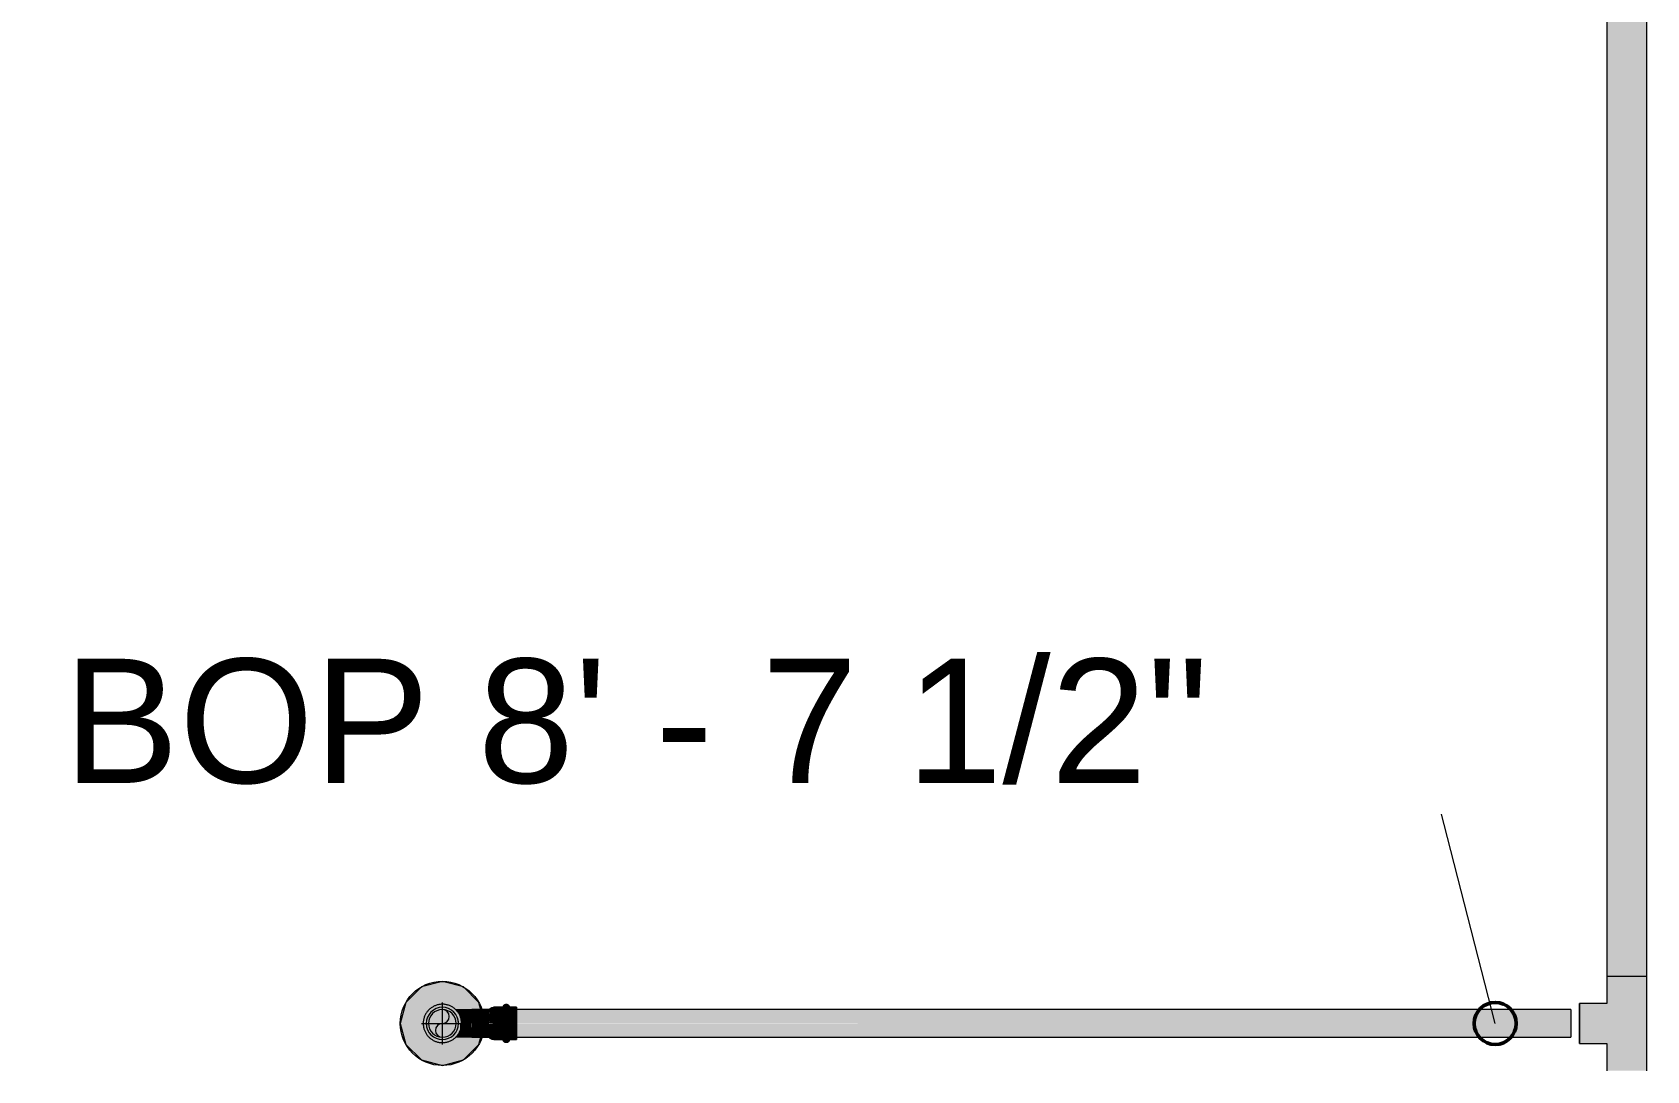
# Model space of a CAD drawing. Header units: inches. Extents: x -3385 to 41, y 7 to 1342.
# Drawn here: x -3040.7 to -2963.9, y 1241.5 to 1290.8 of the extents above; entities that cross this region are included whole.
import ezdxf

# ---------------------------------------------------------------- set-up
doc = ezdxf.new("R2010")
doc.units = ezdxf.units.IN
doc.header["$MEASUREMENT"] = 0
for name, color, linetype, lineweight in [('A-ANNO-NOTE', 131, 'Continuous', 9), ('G-ANNO-DIMS', 111, 'Continuous', 9), ('P-PIPE', 3, 'Continuous', 9), ('P-PIPE-CNTR', 3, 'Continuous', 9)]:
    doc.layers.add(name, color=color, linetype=linetype, lineweight=lineweight)
doc.styles.add('Arial', font='arial.ttf', dxfattribs={"height": 5.901198})

# ---------------------------------------------------------------- blocks, each defined once
blk = doc.blocks.new('Victaulic-VicPress316-Elbow 90-45deg Style P568_P571 - Standard-1233239-LOWER PARKING')
at = {"layer": 'P-PIPE'}
for points in [[(-3022.069, 1243.743), (-3021.923, 1243.743), (-3021.699, 1244.285), (-3021.157, 1244.509), (-3020.615, 1244.285), (-3020.39, 1243.743), (-3020.39, 1243.743), (-3020.245, 1243.743), (-3020.26, 1243.91), (-3020.318, 1244.091), (-3020.487, 1244.361), (-3020.692, 1244.522), (-3020.824, 1244.592), (-3020.998, 1244.637), (-3021.179, 1244.654), (-3021.336, 1244.602), (-3021.49, 1244.592), (-3021.699, 1244.472), (-3021.827, 1244.361), (-3022.008, 1244.071), (-3022.053, 1243.91)], [(-3021.923, 1243.743), (-3021.814, 1243.743), (-3021.814, 1243.743), (-3021.792, 1243.913), (-3021.751, 1244.039), (-3021.622, 1244.208), (-3021.486, 1244.312), (-3021.327, 1244.378), (-3021.157, 1244.4), (-3020.987, 1244.378), (-3020.828, 1244.312), (-3020.692, 1244.208), (-3020.587, 1244.071), (-3020.522, 1243.913), (-3020.499, 1243.743), (-3020.39, 1243.743), (-3020.615, 1244.285), (-3021.157, 1244.509), (-3021.699, 1244.285), (-3021.881, 1243.844)], [(-3019.773, 1243.743), (-3019.764, 1243.743), (-3019.764, 1244.4), (-3020.521, 1244.391), (-3020.458, 1244.319), (-3020.306, 1244.071), (-3020.258, 1243.888), (-3020.245, 1243.743), (-3019.776, 1243.743)], [(-3019.579, 1243.743), (-3018.933, 1243.756), (-3018.907, 1243.918), (-3018.917, 1244.098), (-3018.912, 1244.173), (-3018.934, 1244.212), (-3018.903, 1244.316), (-3018.918, 1244.388), (-3018.937, 1244.4), (-3019.764, 1244.388), (-3019.764, 1243.743), (-3019.62, 1243.743)], [(-3018.936, 1243.743), (-3018.718, 1243.743), (-3018.718, 1244.509), (-3018.797, 1244.496), (-3018.933, 1244.399), (-3018.904, 1244.36), (-3018.916, 1244.266), (-3018.931, 1244.203), (-3018.913, 1244.165), (-3018.912, 1243.968), (-3018.915, 1243.857), (-3018.935, 1243.745)], [(-3018.718, 1243.743), (-3018.266, 1243.743), (-3018.266, 1244.509), (-3018.718, 1244.496), (-3018.718, 1243.865)], [(-3017.975, 1243.743), (-3017.975, 1244.509), (-3018.029, 1244.607), (-3018.121, 1244.654), (-3018.22, 1244.592), (-3018.266, 1244.509), (-3018.266, 1243.743), (-3017.977, 1243.743)], [(-3017.637, 1243.743), (-3017.637, 1244.509), (-3017.975, 1244.496), (-3017.975, 1243.743)], [(-3021.135, 1242.831), (-3020.978, 1242.883), (-3020.824, 1242.894), (-3020.615, 1243.013), (-3020.487, 1243.124), (-3020.306, 1243.414), (-3020.318, 1243.743), (-3020.39, 1243.743), (-3020.615, 1243.201), (-3021.157, 1242.976), (-3021.157, 1242.976), (-3021.699, 1243.201), (-3021.923, 1243.743), (-3021.996, 1243.743), (-3022.008, 1243.414), (-3021.827, 1243.124), (-3021.622, 1242.963), (-3021.49, 1242.894), (-3021.315, 1242.849)], [(-3019.779, 1243.085), (-3019.764, 1243.095), (-3019.776, 1243.743), (-3020.318, 1243.743), (-3020.319, 1243.391), (-3020.488, 1243.123), (-3020.532, 1243.085), (-3020.044, 1243.085)], [(-3018.937, 1243.085), (-3018.917, 1243.097), (-3018.901, 1243.109), (-3018.919, 1243.23), (-3018.931, 1243.282), (-3018.912, 1243.313), (-3018.913, 1243.509), (-3018.908, 1243.584), (-3018.936, 1243.743), (-3019.764, 1243.743), (-3019.764, 1243.085)], [(-3018.718, 1242.976), (-3018.718, 1243.743), (-3018.933, 1243.73), (-3018.907, 1243.568), (-3018.917, 1243.387), (-3018.912, 1243.313), (-3018.934, 1243.273), (-3018.904, 1243.15), (-3018.912, 1243.1), (-3018.935, 1243.085), (-3018.857, 1243.024), (-3018.779, 1242.988)], [(-3018.718, 1242.976), (-3018.266, 1242.99), (-3018.266, 1243.743), (-3018.718, 1243.743), (-3018.718, 1242.988)], [(-3018.121, 1242.831), (-3018.02, 1242.894), (-3017.975, 1242.976), (-3017.977, 1243.743), (-3018.266, 1243.743), (-3018.266, 1242.976), (-3018.214, 1242.883), (-3018.155, 1242.849)], [(-3017.975, 1242.976), (-3017.637, 1242.976), (-3017.637, 1243.743), (-3017.975, 1243.743), (-3017.975, 1243.016)]]:
    blk.add_hatch(color=256, dxfattribs=at).paths.add_polyline_path(points, flags=0)
h = blk.add_hatch(color=256, dxfattribs=at)
h.paths.add_polyline_path([(-3021.157, 1242.976), (-3020.615, 1243.201), (-3020.499, 1243.479), (-3020.499, 1243.742), (-3020.522, 1243.573), (-3020.587, 1243.414), (-3020.692, 1243.277), (-3020.828, 1243.173), (-3020.987, 1243.108), (-3021.157, 1243.085), (-3021.367, 1243.124), (-3021.486, 1243.173), (-3021.622, 1243.278), (-3021.726, 1243.414), (-3021.792, 1243.573), (-3021.814, 1243.743), (-3021.923, 1243.743), (-3021.699, 1243.201), (-3021.317, 1243.042)], flags=0)
h.paths.add_polyline_path([(-3020.499, 1243.479), (-3020.39, 1243.743), (-3020.499, 1243.743)], flags=0)
for p, q in [((-3020.569, 1244.037), (-3020.569, 1244.037)), ((-3018.873, 1244.4), (-3019.764, 1244.4)), ((-3018.266, 1244.509), (-3018.718, 1244.509)), ((-3017.637, 1244.509), (-3017.975, 1244.509)), ((-3021.745, 1243.449), (-3021.745, 1243.449)), ((-3019.764, 1243.085), (-3018.87, 1243.085)), ((-3018.718, 1242.976), (-3018.266, 1242.976)), ((-3017.975, 1242.976), (-3017.637, 1242.976))]:
    blk.add_line(p, q, dxfattribs=at)
at = {"layer": 'P-PIPE', "flags": 128}
for points in [[(-3020.245, 1243.743), (-3020.246, 1243.779), (-3020.248, 1243.816), (-3020.251, 1243.852), (-3020.256, 1243.888), (-3020.263, 1243.924), (-3020.271, 1243.959), (-3020.28, 1243.995), (-3020.291, 1244.03), (-3020.303, 1244.064), (-3020.317, 1244.098), (-3020.332, 1244.131), (-3020.348, 1244.164), (-3020.365, 1244.196), (-3020.384, 1244.227), (-3020.404, 1244.258), (-3020.425, 1244.287), (-3020.448, 1244.316), (-3020.471, 1244.344), (-3020.496, 1244.371), (-3020.521, 1244.397), (-3020.548, 1244.422), (-3020.576, 1244.446), (-3020.604, 1244.468), (-3020.634, 1244.49), (-3020.664, 1244.51), (-3020.695, 1244.529), (-3020.727, 1244.547), (-3020.759, 1244.564), (-3020.793, 1244.579), (-3020.826, 1244.593), (-3020.861, 1244.605), (-3020.895, 1244.616), (-3020.93, 1244.626), (-3020.966, 1244.634), (-3021.002, 1244.641), (-3021.038, 1244.647), (-3021.074, 1244.651), (-3021.11, 1244.653), (-3021.147, 1244.655), (-3021.183, 1244.654), (-3021.22, 1244.652), (-3021.256, 1244.649), (-3021.292, 1244.645), (-3021.328, 1244.638), (-3021.364, 1244.631), (-3021.399, 1244.622), (-3021.434, 1244.611), (-3021.469, 1244.6), (-3021.503, 1244.586), (-3021.536, 1244.572), (-3021.569, 1244.556), (-3021.601, 1244.539), (-3021.633, 1244.521), (-3021.664, 1244.501), (-3021.694, 1244.48), (-3021.723, 1244.458), (-3021.751, 1244.435), (-3021.778, 1244.41), (-3021.804, 1244.385), (-3021.829, 1244.359), (-3021.853, 1244.331), (-3021.876, 1244.303), (-3021.898, 1244.274), (-3021.919, 1244.244), (-3021.938, 1244.213), (-3021.956, 1244.181), (-3021.973, 1244.149), (-3021.989, 1244.116), (-3022.003, 1244.082), (-3022.016, 1244.048), (-3022.028, 1244.014), (-3022.038, 1243.979), (-3022.046, 1243.943), (-3022.054, 1243.907), (-3022.06, 1243.871), (-3022.064, 1243.835), (-3022.067, 1243.799), (-3022.069, 1243.762), (-3022.069, 1243.743)], [(-3020.532, 1244.4), (-3020.516, 1244.4), (-3020.469, 1244.4), (-3020.42, 1244.4), (-3020.371, 1244.4), (-3020.32, 1244.4), (-3020.269, 1244.4), (-3020.216, 1244.4), (-3020.163, 1244.4), (-3020.109, 1244.4), (-3020.055, 1244.4), (-3020.001, 1244.4), (-3019.945, 1244.4), (-3019.89, 1244.4), (-3019.835, 1244.4), (-3019.779, 1244.4), (-3019.764, 1244.4)], [(-3018.936, 1244.4), (-3018.929, 1244.409), (-3018.922, 1244.417), (-3018.915, 1244.425), (-3018.907, 1244.433), (-3018.899, 1244.44), (-3018.891, 1244.447), (-3018.882, 1244.454), (-3018.873, 1244.46), (-3018.864, 1244.466), (-3018.855, 1244.472), (-3018.845, 1244.477), (-3018.836, 1244.482), (-3018.826, 1244.487), (-3018.816, 1244.491), (-3018.805, 1244.495), (-3018.795, 1244.498), (-3018.784, 1244.501), (-3018.774, 1244.503), (-3018.763, 1244.505), (-3018.752, 1244.507), (-3018.742, 1244.508), (-3018.731, 1244.509), (-3018.72, 1244.509), (-3018.718, 1244.509)], [(-3018.266, 1244.509), (-3018.266, 1244.515), (-3018.266, 1244.521), (-3018.265, 1244.527), (-3018.264, 1244.532), (-3018.263, 1244.538), (-3018.262, 1244.544), (-3018.261, 1244.549), (-3018.259, 1244.555), (-3018.257, 1244.56), (-3018.255, 1244.566), (-3018.252, 1244.571), (-3018.25, 1244.576), (-3018.247, 1244.581), (-3018.244, 1244.586), (-3018.241, 1244.591), (-3018.237, 1244.596), (-3018.234, 1244.601), (-3018.23, 1244.605), (-3018.226, 1244.609), (-3018.222, 1244.614), (-3018.218, 1244.617), (-3018.213, 1244.621), (-3018.209, 1244.625), (-3018.204, 1244.628), (-3018.199, 1244.632), (-3018.194, 1244.635), (-3018.189, 1244.637), (-3018.184, 1244.64), (-3018.179, 1244.643), (-3018.174, 1244.645), (-3018.168, 1244.647), (-3018.162, 1244.649), (-3018.157, 1244.65), (-3018.151, 1244.651), (-3018.146, 1244.653), (-3018.14, 1244.653), (-3018.134, 1244.654), (-3018.128, 1244.654), (-3018.122, 1244.655), (-3018.117, 1244.655), (-3018.111, 1244.654), (-3018.105, 1244.654), (-3018.099, 1244.653), (-3018.093, 1244.652), (-3018.088, 1244.651), (-3018.082, 1244.649), (-3018.077, 1244.648), (-3018.071, 1244.646), (-3018.066, 1244.644), (-3018.06, 1244.641), (-3018.055, 1244.639), (-3018.05, 1244.636), (-3018.045, 1244.633), (-3018.04, 1244.63), (-3018.035, 1244.627), (-3018.031, 1244.623), (-3018.026, 1244.62), (-3018.022, 1244.616), (-3018.018, 1244.612), (-3018.013, 1244.607), (-3018.01, 1244.603), (-3018.006, 1244.599), (-3018.002, 1244.594), (-3017.999, 1244.589), (-3017.996, 1244.584), (-3017.993, 1244.579), (-3017.991, 1244.574), (-3017.988, 1244.569), (-3017.986, 1244.563), (-3017.984, 1244.558), (-3017.982, 1244.552), (-3017.98, 1244.547), (-3017.979, 1244.541), (-3017.978, 1244.535), (-3017.977, 1244.53), (-3017.976, 1244.524), (-3017.976, 1244.518), (-3017.975, 1244.512), (-3017.975, 1244.509)], [(-3018.266, 1244.468), (-3018.266, 1244.477), (-3018.266, 1244.485), (-3018.266, 1244.492), (-3018.266, 1244.498), (-3018.266, 1244.503), (-3018.266, 1244.506), (-3018.266, 1244.508), (-3018.266, 1244.509), (-3018.266, 1244.509)], [(-3018.266, 1244.509), (-3018.266, 1244.509), (-3018.266, 1244.507), (-3018.266, 1244.504), (-3018.266, 1244.499), (-3018.266, 1244.494), (-3018.266, 1244.487), (-3018.266, 1244.479), (-3018.266, 1244.47), (-3018.266, 1244.46), (-3018.266, 1244.449), (-3018.266, 1244.436), (-3018.266, 1244.423), (-3018.266, 1244.408), (-3018.266, 1244.392), (-3018.266, 1244.375), (-3018.266, 1244.357), (-3018.266, 1244.339), (-3018.266, 1244.319), (-3018.266, 1244.298), (-3018.266, 1244.277), (-3018.266, 1244.254), (-3018.266, 1244.231), (-3018.266, 1244.207), (-3018.266, 1244.182), (-3018.266, 1244.157), (-3018.266, 1244.131), (-3018.266, 1244.104), (-3018.266, 1244.077), (-3018.266, 1244.049), (-3018.266, 1244.02), (-3018.266, 1243.992), (-3018.266, 1243.962), (-3018.266, 1243.933), (-3018.266, 1243.903), (-3018.266, 1243.873), (-3018.266, 1243.843), (-3018.266, 1243.812), (-3018.266, 1243.782), (-3018.266, 1243.751), (-3018.266, 1243.743)], [(-3017.975, 1243.743), (-3017.975, 1243.773), (-3017.975, 1243.804), (-3017.975, 1243.834), (-3017.975, 1243.865), (-3017.975, 1243.895), (-3017.975, 1243.925), (-3017.975, 1243.954), (-3017.975, 1243.984), (-3017.975, 1244.013), (-3017.975, 1244.041), (-3017.975, 1244.069), (-3017.975, 1244.097), (-3017.975, 1244.124), (-3017.975, 1244.15), (-3017.975, 1244.175), (-3017.975, 1244.2), (-3017.975, 1244.225), (-3017.975, 1244.248), (-3017.975, 1244.271), (-3017.975, 1244.293), (-3017.975, 1244.313), (-3017.975, 1244.333), (-3017.975, 1244.352), (-3017.975, 1244.371), (-3017.975, 1244.388), (-3017.975, 1244.404), (-3017.975, 1244.419), (-3017.975, 1244.433), (-3017.975, 1244.445), (-3017.975, 1244.457), (-3017.975, 1244.468), (-3017.975, 1244.477), (-3017.975, 1244.485), (-3017.975, 1244.492), (-3017.975, 1244.498), (-3017.975, 1244.503), (-3017.975, 1244.506), (-3017.975, 1244.508), (-3017.975, 1244.509), (-3017.975, 1244.509)], [(-3017.975, 1244.509), (-3017.975, 1244.509), (-3017.975, 1244.507), (-3017.975, 1244.504), (-3017.975, 1244.499), (-3017.975, 1244.494), (-3017.975, 1244.487), (-3017.975, 1244.479), (-3017.975, 1244.47)], [(-3022.069, 1243.743), (-3022.068, 1243.706), (-3022.066, 1243.67), (-3022.062, 1243.633), (-3022.057, 1243.597), (-3022.051, 1243.561), (-3022.043, 1243.526), (-3022.033, 1243.491), (-3022.022, 1243.456), (-3022.01, 1243.421), (-3021.997, 1243.388), (-3021.982, 1243.354), (-3021.966, 1243.322), (-3021.948, 1243.29), (-3021.929, 1243.258), (-3021.909, 1243.228), (-3021.888, 1243.198), (-3021.866, 1243.169), (-3021.842, 1243.141), (-3021.818, 1243.114), (-3021.792, 1243.088), (-3021.766, 1243.064), (-3021.738, 1243.04), (-3021.709, 1243.017), (-3021.68, 1242.996), (-3021.65, 1242.975), (-3021.618, 1242.956), (-3021.587, 1242.938), (-3021.554, 1242.922), (-3021.521, 1242.907), (-3021.487, 1242.893), (-3021.453, 1242.88), (-3021.418, 1242.869), (-3021.383, 1242.859), (-3021.348, 1242.851), (-3021.312, 1242.844), (-3021.276, 1242.838), (-3021.239, 1242.834), (-3021.203, 1242.832), (-3021.167, 1242.831), (-3021.13, 1242.831), (-3021.094, 1242.833), (-3021.057, 1242.836), (-3021.021, 1242.841), (-3020.985, 1242.847), (-3020.95, 1242.855), (-3020.914, 1242.864), (-3020.879, 1242.874), (-3020.845, 1242.886), (-3020.811, 1242.899), (-3020.777, 1242.913), (-3020.744, 1242.929), (-3020.712, 1242.946), (-3020.681, 1242.965), (-3020.65, 1242.984), (-3020.62, 1243.005), (-3020.591, 1243.027), (-3020.563, 1243.051), (-3020.536, 1243.075), (-3020.509, 1243.1), (-3020.484, 1243.127), (-3020.46, 1243.154), (-3020.437, 1243.182), (-3020.415, 1243.212), (-3020.395, 1243.242), (-3020.375, 1243.273), (-3020.357, 1243.304), (-3020.34, 1243.336), (-3020.325, 1243.369), (-3020.31, 1243.403), (-3020.297, 1243.437), (-3020.286, 1243.472), (-3020.276, 1243.507), (-3020.267, 1243.542), (-3020.26, 1243.578), (-3020.254, 1243.614), (-3020.249, 1243.65), (-3020.247, 1243.687), (-3020.245, 1243.723), (-3020.245, 1243.743)], [(-3018.266, 1243.743), (-3018.266, 1243.712), (-3018.266, 1243.681), (-3018.266, 1243.651), (-3018.266, 1243.621), (-3018.266, 1243.59), (-3018.266, 1243.56), (-3018.266, 1243.531), (-3018.266, 1243.502), (-3018.266, 1243.473), (-3018.266, 1243.444), (-3018.266, 1243.416), (-3018.266, 1243.389), (-3018.266, 1243.362), (-3018.266, 1243.336), (-3018.266, 1243.31), (-3018.266, 1243.285), (-3018.266, 1243.261), (-3018.266, 1243.237), (-3018.266, 1243.215), (-3018.266, 1243.193), (-3018.266, 1243.172), (-3018.266, 1243.152), (-3018.266, 1243.133), (-3018.266, 1243.115), (-3018.266, 1243.098), (-3018.266, 1243.082), (-3018.266, 1243.067), (-3018.266, 1243.053), (-3018.266, 1243.04), (-3018.266, 1243.028), (-3018.266, 1243.018), (-3018.266, 1243.008), (-3018.266, 1243), (-3018.266, 1242.993), (-3018.266, 1242.987), (-3018.266, 1242.983), (-3018.266, 1242.979), (-3018.266, 1242.977), (-3018.266, 1242.976), (-3018.266, 1242.976)], [(-3017.975, 1242.976), (-3017.975, 1242.977), (-3017.975, 1242.979), (-3017.975, 1242.982), (-3017.975, 1242.986), (-3017.975, 1242.991), (-3017.975, 1242.998), (-3017.975, 1243.006), (-3017.975, 1243.015), (-3017.975, 1243.025), (-3017.975, 1243.037), (-3017.975, 1243.049), (-3017.975, 1243.063), (-3017.975, 1243.077), (-3017.975, 1243.093), (-3017.975, 1243.11), (-3017.975, 1243.128), (-3017.975, 1243.147), (-3017.975, 1243.166), (-3017.975, 1243.187), (-3017.975, 1243.209), (-3017.975, 1243.231), (-3017.975, 1243.254), (-3017.975, 1243.278), (-3017.975, 1243.303), (-3017.975, 1243.329), (-3017.975, 1243.355), (-3017.975, 1243.381), (-3017.975, 1243.409), (-3017.975, 1243.437), (-3017.975, 1243.465), (-3017.975, 1243.494), (-3017.975, 1243.523), (-3017.975, 1243.552), (-3017.975, 1243.582), (-3017.975, 1243.612), (-3017.975, 1243.643), (-3017.975, 1243.673), (-3017.975, 1243.704), (-3017.975, 1243.734), (-3017.975, 1243.743)], [(-3021.155, 1243.085), (-3021.157, 1243.085), (-3021.157, 1243.085)], [(-3019.764, 1243.085), (-3019.819, 1243.085), (-3019.875, 1243.085), (-3019.931, 1243.085), (-3019.986, 1243.085), (-3020.041, 1243.085), (-3020.095, 1243.085), (-3020.149, 1243.085), (-3020.202, 1243.085), (-3020.254, 1243.085), (-3020.306, 1243.085), (-3020.357, 1243.085), (-3020.407, 1243.085), (-3020.456, 1243.085), (-3020.504, 1243.085), (-3020.532, 1243.085)], [(-3018.718, 1242.976), (-3018.729, 1242.976), (-3018.74, 1242.977), (-3018.75, 1242.978), (-3018.761, 1242.98), (-3018.772, 1242.982), (-3018.783, 1242.984), (-3018.793, 1242.987), (-3018.804, 1242.99), (-3018.814, 1242.994), (-3018.824, 1242.998), (-3018.834, 1243.002), (-3018.844, 1243.007), (-3018.853, 1243.012), (-3018.863, 1243.018), (-3018.872, 1243.024), (-3018.881, 1243.03), (-3018.889, 1243.037), (-3018.897, 1243.044), (-3018.906, 1243.051), (-3018.913, 1243.059), (-3018.921, 1243.067), (-3018.928, 1243.075), (-3018.935, 1243.084), (-3018.936, 1243.085)], [(-3018.266, 1242.976), (-3018.266, 1242.977), (-3018.266, 1242.979), (-3018.266, 1242.982), (-3018.266, 1242.986), (-3018.266, 1242.991), (-3018.266, 1242.998), (-3018.266, 1243.006), (-3018.266, 1243.015)], [(-3017.975, 1242.976), (-3017.975, 1242.97), (-3017.976, 1242.965), (-3017.976, 1242.959), (-3017.977, 1242.953), (-3017.978, 1242.947), (-3017.979, 1242.942), (-3017.981, 1242.936), (-3017.983, 1242.93), (-3017.985, 1242.925), (-3017.987, 1242.919), (-3017.989, 1242.914), (-3017.992, 1242.909), (-3017.995, 1242.904), (-3017.998, 1242.899), (-3018.001, 1242.894), (-3018.004, 1242.889), (-3018.008, 1242.885), (-3018.011, 1242.88), (-3018.015, 1242.876), (-3018.019, 1242.872), (-3018.024, 1242.868), (-3018.028, 1242.864), (-3018.033, 1242.86), (-3018.037, 1242.857), (-3018.042, 1242.854), (-3018.047, 1242.851), (-3018.052, 1242.848), (-3018.057, 1242.845), (-3018.063, 1242.843), (-3018.068, 1242.841), (-3018.074, 1242.839), (-3018.079, 1242.837), (-3018.085, 1242.835), (-3018.09, 1242.834), (-3018.096, 1242.833), (-3018.102, 1242.832), (-3018.108, 1242.831), (-3018.113, 1242.831), (-3018.119, 1242.831), (-3018.125, 1242.831), (-3018.131, 1242.831), (-3018.137, 1242.832), (-3018.142, 1242.832), (-3018.148, 1242.833), (-3018.154, 1242.834), (-3018.159, 1242.836), (-3018.165, 1242.838), (-3018.171, 1242.839), (-3018.176, 1242.842), (-3018.181, 1242.844), (-3018.187, 1242.846), (-3018.192, 1242.849), (-3018.197, 1242.852), (-3018.202, 1242.855), (-3018.206, 1242.859), (-3018.211, 1242.862), (-3018.216, 1242.866), (-3018.22, 1242.87), (-3018.224, 1242.874), (-3018.228, 1242.878), (-3018.232, 1242.882), (-3018.236, 1242.887), (-3018.239, 1242.891), (-3018.242, 1242.896), (-3018.245, 1242.901), (-3018.248, 1242.906), (-3018.251, 1242.911), (-3018.254, 1242.917), (-3018.256, 1242.922), (-3018.258, 1242.927), (-3018.26, 1242.933), (-3018.261, 1242.939), (-3018.263, 1242.944), (-3018.264, 1242.95), (-3018.265, 1242.956), (-3018.266, 1242.961), (-3018.266, 1242.967), (-3018.266, 1242.973), (-3018.266, 1242.976)], [(-3017.975, 1243.018), (-3017.975, 1243.008), (-3017.975, 1243), (-3017.975, 1242.993), (-3017.975, 1242.987), (-3017.975, 1242.983), (-3017.975, 1242.979), (-3017.975, 1242.977), (-3017.975, 1242.976), (-3017.975, 1242.976)]]:
    blk.add_lwpolyline(points, dxfattribs=at)
at = {"layer": 'P-PIPE'}
for radius, start, end in [(0.766, 0, 180), (0.767, 0, 45), (0.767, 180, 0), (0.766, 180, 225)]:
    blk.add_arc((-3021.157, 1243.743), radius, start, end, dxfattribs=at)
for centre, major_axis, start_param, end_param in [((-3018.266, 1243.743), (0, 0.766), 6.282982, 7.853973), ((-3017.975, 1243.743), (0, 0.766), 0.000247, 1.570788), ((-3017.637, 1243.743), (0, 0.767), 6.282982, 7.853973), ((-3018.266, 1243.743), (0, 0.766), 1.570788, 3.141831), ((-3017.975, 1243.743), (0, 0.767), 1.570788, 3.141831), ((-3017.637, 1243.743), (0, 0.767), 1.570788, 3.141382)]:
    blk.add_ellipse(centre, major_axis=major_axis, ratio=0.000004, start_param=start_param, end_param=end_param, dxfattribs=at)

msp = doc.modelspace()

# ---------------------------------------------------------------- hatches: boundary and pattern name
at = {"layer": 'A-ANNO-NOTE'}
msp.add_hatch(color=256, dxfattribs=at).paths.add_polyline_path([(-3021.157, 1241.743), (-3020.157, 1242.011), (-3019.425, 1242.743), (-3019.157, 1243.743), (-3019.425, 1244.743), (-3020.157, 1245.475), (-3021.157, 1245.743), (-3022.157, 1245.475), (-3022.889, 1244.743), (-3023.157, 1243.743), (-3022.889, 1242.743), (-3022.157, 1242.011)], flags=0)
h = msp.add_hatch(color=256, dxfattribs=at)
edge = h.paths.add_edge_path(flags=0)
edge.add_arc((-3021.157, 1243.743), 2, 0, 360)
at = {"layer": 'P-PIPE'}
h = msp.add_hatch(color=256, dxfattribs=at)
h.paths.add_polyline_path([(-2965.33, 1320.495), (-2965.33, 1320.495), (-2965.33, 1318.724)], flags=0)
h.paths.add_polyline_path([(-2964.859, 1245.983), (-2964.859, 1320.495), (-2965.809, 1320.497), (-2965.808, 1245.987), (-2965.327, 1245.983), (-2965.037, 1245.983)], flags=0)
for points in [[(-2964.859, 1245.983), (-2963.909, 1245.987), (-2963.909, 1320.499), (-2964.384, 1320.495), (-2964.859, 1320.495), (-2964.859, 1249.997)], [(-3021.157, 1243.085), (-3020.946, 1243.124), (-3020.828, 1243.173), (-3020.692, 1243.278), (-3020.587, 1243.414), (-3020.522, 1243.573), (-3020.499, 1243.743), (-3020.522, 1243.913), (-3020.587, 1244.071), (-3020.692, 1244.208), (-3020.828, 1244.312), (-3020.987, 1244.378), (-3021.157, 1244.4), (-3021.327, 1244.378), (-3021.486, 1244.312), (-3021.622, 1244.208), (-3021.726, 1244.071), (-3021.792, 1243.913), (-3021.814, 1243.743), (-3021.792, 1243.573), (-3021.726, 1243.414), (-3021.622, 1243.278), (-3021.486, 1243.173), (-3021.327, 1243.108)], [(-3013.518, 1243.743), (-2967.51, 1243.743), (-2967.51, 1244.4), (-3017.637, 1244.397), (-3017.637, 1243.743)], [(-2967.103, 1242.792), (-2965.809, 1242.792), (-2965.388, 1243.206), (-2964.854, 1243.739), (-2965.809, 1244.693), (-2967.103, 1244.693), (-2967.099, 1244.215), (-2967.102, 1242.823)], [(-3017.637, 1243.085), (-2967.51, 1243.085), (-2967.51, 1243.743), (-3017.637, 1243.739), (-3017.637, 1243.088)]]:
    msp.add_hatch(color=256, dxfattribs=at).paths.add_polyline_path(points, flags=0)
h = msp.add_hatch(color=256, dxfattribs=at)
h.paths.add_polyline_path([(-2963.939, 1241.498), (-2963.908, 1241.499), (-2963.909, 1245.987), (-2963.939, 1245.985)], flags=0)
h.paths.add_polyline_path([(-2965.774, 1242.825), (-2965.809, 1242.792), (-2965.809, 1241.499), (-2965.774, 1241.498), (-2965.774, 1242.823)], flags=0)
h.paths.add_polyline_path([(-2964.854, 1241.495), (-2963.939, 1241.498), (-2963.941, 1245.986), (-2965.531, 1245.984), (-2965.809, 1245.987), (-2965.809, 1244.693), (-2964.854, 1243.739), (-2965.774, 1242.825), (-2965.774, 1241.498), (-2964.859, 1241.495)], flags=0)

# ---------------------------------------------------------------- linework, layer by layer
at = {"layer": 'A-ANNO-NOTE'}
for p, q in [((-3021.157, 1245.743), (-3022.157, 1245.475)), ((-3020.157, 1245.475), (-3021.157, 1245.743)), ((-3022.157, 1245.475), (-3022.889, 1244.743)), ((-3019.425, 1244.743), (-3020.157, 1245.475)), ((-3022.889, 1244.743), (-3023.157, 1243.743)), ((-3019.157, 1243.743), (-3019.425, 1244.743)), ((-3023.157, 1243.743), (-3022.889, 1242.743)), ((-3019.425, 1242.743), (-3019.157, 1243.743)), ((-3022.889, 1242.743), (-3022.157, 1242.011)), ((-3020.157, 1242.011), (-3019.425, 1242.743)), ((-3022.157, 1242.011), (-3021.157, 1241.743)), ((-3021.157, 1241.743), (-3020.157, 1242.011))]:
    msp.add_line(p, q, dxfattribs=at)
msp.add_circle((-3021.157, 1243.743), 2, dxfattribs=at)
at = {"layer": 'G-ANNO-DIMS'}
for p, q in [((-2974.843, 1258.264), (-2983.615, 1258.264)), ((-2971.11, 1243.743), (-2974.843, 1258.264))]:
    msp.add_line(p, q, dxfattribs=at)
at = {"layer": 'G-ANNO-DIMS', "lineweight": 50}
msp.add_circle((-2971.11, 1243.743), 1, dxfattribs=at)
at = {"layer": 'P-PIPE'}
for p, q in [((-2965.809, 1320.499), (-2965.809, 1245.987)), ((-2963.909, 1245.987), (-2963.909, 1320.499)), ((-2965.809, 1245.987), (-2965.809, 1244.693)), ((-2963.908, 1241.499), (-2963.908, 1245.987)), ((-2967.51, 1244.4), (-3017.637, 1244.4)), ((-2965.809, 1244.693), (-2967.103, 1244.693)), ((-3017.637, 1243.085), (-2967.51, 1243.085)), ((-2967.103, 1242.792), (-2965.809, 1242.792)), ((-2965.809, 1242.792), (-2965.809, 1241.499))]:
    msp.add_line(p, q, dxfattribs=at)
for centre, radius, start, end in [((-3021.157, 1243.743), 0.657, 0, 180), ((-3021.157, 1244.071), 0.329, 270, 90), ((-3021.157, 1243.743), 0.657, 180, 0), ((-3021.157, 1243.414), 0.329, 90, 270)]:
    msp.add_arc(centre, radius, start, end, dxfattribs=at)
for centre, major_axis, ratio, start_param, end_param in [((-2964.859, 1245.987), (-0.951, 0), 0.004167, 0.004393, 0.524134), ((-2964.859, 1245.987), (-0.951, 0), 0.004167, 0.527991, 0.785651), ((-2964.859, 1245.987), (-0.951, 0), 0.004167, 0.789791, 1.047313), ((-2964.859, 1245.987), (-0.95, 0), 0.004167, 0.788595, 1.047198), ((-2964.859, 1245.987), (-0.95, 0), 0.004167, 1.050886, 1.308997), ((-2964.859, 1245.987), (-0.951, 0), 0.004167, 1.05159, 1.309022), ((-2964.859, 1245.987), (-0.951, 0), 0.004167, 1.313389, 1.570748), ((-2964.859, 1245.987), (-0.95, 0), 0.004167, 1.313078, 1.570796), ((-2964.859, 1245.987), (-0.951, 0), 0.004167, 1.575189, 1.83248), ((-2964.859, 1245.987), (-0.95, 0), 0.004167, 1.575243, 1.832596), ((-2964.859, 1245.987), (-0.951, 0), 0.004167, 1.836988, 2.094206), ((-2964.859, 1245.987), (-0.95, 0), 0.004167, 1.837435, 2.094395), ((-2964.859, 1245.987), (-0.951, 0), 0.004167, 2.098788, 2.355913), ((-2964.859, 1245.987), (-0.95, 0), 0.004167, 2.099725, 2.356194), ((-2964.859, 1245.987), (-0.951, 0), 0.004167, 2.360587, 2.617573), ((-2964.859, 1245.987), (-0.951, 0), 0.004167, 2.622386, 2.87908), ((-2964.859, 1245.987), (-0.951, 0), 0.004167, 2.884186, 3.141593), ((-2967.51, 1243.743), (0, 0.658), 0.000004, 0.000247, 1.570796), ((-2967.103, 1243.743), (0, 0.951), 0.004393, 0, 3.137426), ((-2967.103, 1243.743), (0, 0.951), 0.004393, 3.141593, 6.279019), ((-2967.51, 1243.743), (0, 0.658), 0.000004, 1.570796, 3.14139)]:
    msp.add_ellipse(centre, major_axis=major_axis, ratio=ratio, start_param=start_param, end_param=end_param, dxfattribs=at)
at = {"layer": 'P-PIPE-CNTR'}
for p, q in [((-3021.157, 1242.743), (-3021.157, 1244.743)), ((-3022.157, 1243.743), (-3020.157, 1243.743))]:
    msp.add_line(p, q, dxfattribs=at)

# ---------------------------------------------------------------- block references
at = {"layer": 'P-PIPE'}
msp.add_blockref('Victaulic-VicPress316-Elbow 90-45deg Style P568_P571 - Standard-1233239-LOWER PARKING', (0, 0), dxfattribs=at)

# ---------------------------------------------------------------- next in the draw order: texts
at = {"layer": 'G-ANNO-DIMS', "insert": (-3039.175, 1261.068), "char_height": 5.9012, "width": 64.872, "attachment_point": 1, "line_spacing_factor": 0.938532, "style": 'Arial', "bg_fill": 3, "box_fill_scale": 1.25, "bg_fill_color": 0, "bg_fill_transparency": 0}
msp.add_mtext('BOP 8\' - 7 1/2"', dxfattribs=at)

doc.saveas('drawing.dxf')
